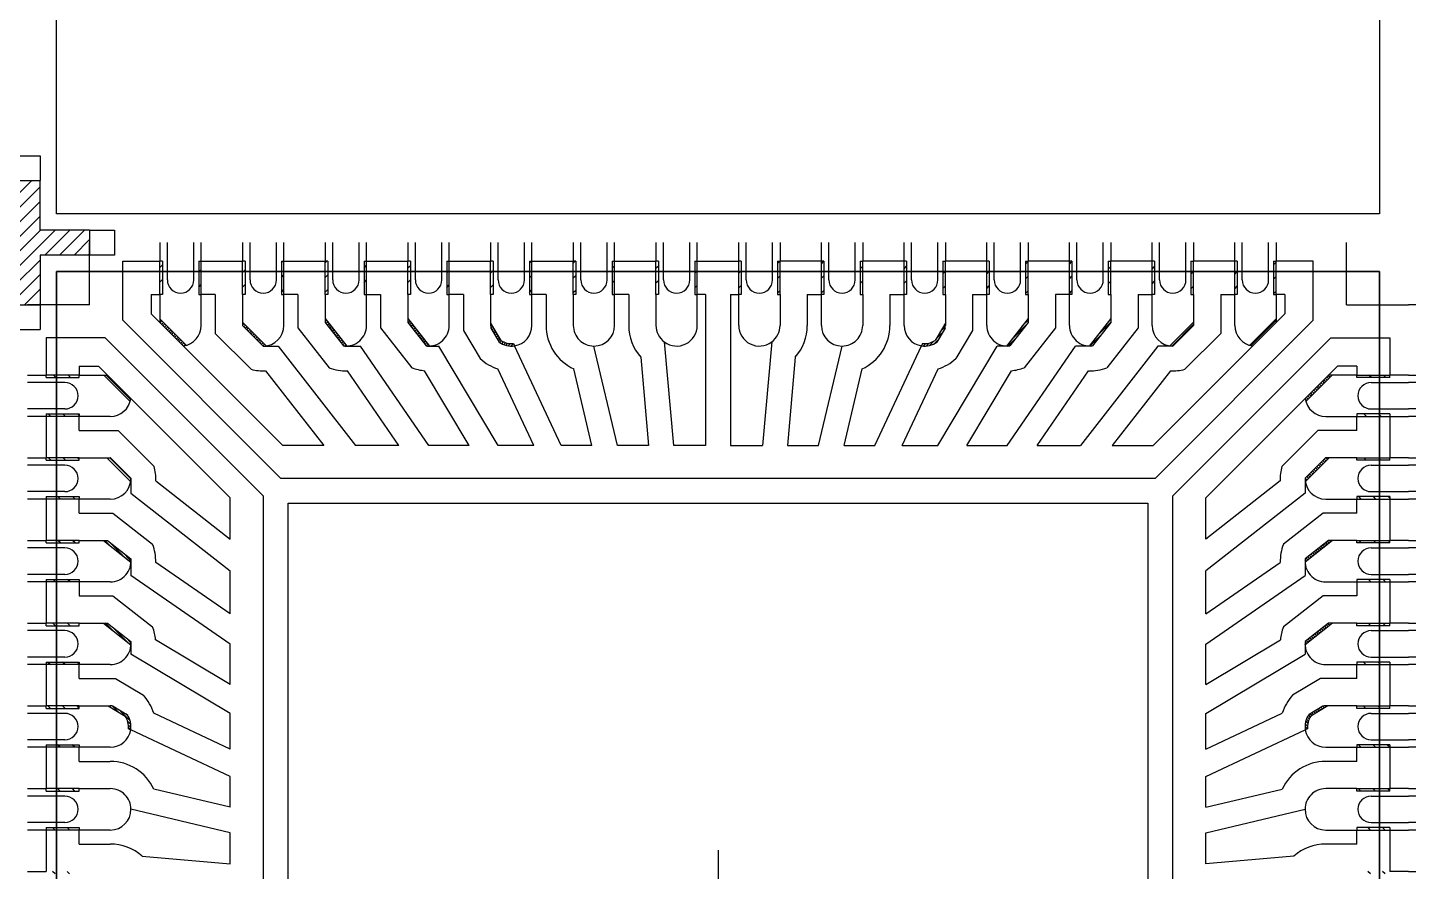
# Model space of a CAD drawing. Extents: x 98 to 785, y 88 to 514.
# Drawn here: x 161.13 to 177.83, y 297.91 to 308.11 of the extents above; entities that cross this region are included whole.
import ezdxf

# ---------------------------------------------------------------- set-up
doc = ezdxf.new("R2010")
doc.units = 0
doc.header["$LTSCALE"] = 12.7
doc.header["$MEASUREMENT"] = 0
doc.linetypes.add('CENTER', pattern=[2, 1.25, -0.25, 0.25, -0.25])
doc.linetypes.add('HIDDEN', pattern=[0.375, 0.25, -0.125])
for name, color, linetype in [('SH-01_CENTER', 2, 'CENTER'), ('SH-01_HATCH', 10, 'CONTINUOUS'), ('SH-01_HIDDEN', 6, 'HIDDEN'), ('SH-01_MISC', 5, 'CONTINUOUS'), ('SH-01_OBJECT', 7, 'CONTINUOUS')]:
    doc.layers.add(name, color=color, linetype=linetype)
pattern_1 = [(135, (8.34999, -1.1e-05), (-0.008838835, -0.008838835), [])]
pattern_2 = [(225, (8.350002, 8.349979), (0.008838835, -0.008838835), [])]
pattern_3 = [(315, (1.1e-05, 8.34999), (0.008838835, 0.008838835), [])]

# ---------------------------------------------------------------- blocks, each defined once
blk = doc.blocks.new('A$C548803C5')
at = {"layer": 'SH-01_CENTER', "ltscale": 0.05}
for p, q in [((1, 1.4514), (1, 0.5486)), ((0.5486, 1), (1.4514, 1))]:
    blk.add_line(p, q, dxfattribs=at)
at = {"layer": 'SH-01_MISC', "ltscale": 0.05}
blk.add_lwpolyline([(-3, 5), (5, 5), (5, -3), (-3, -3)], close=True, dxfattribs=at)
blk = doc.blocks.new('A$C6C25516B')
at = {"layer": 'SH-01_HATCH', "ltscale": 0.05}
h = blk.add_hatch(dxfattribs=at)
h.set_pattern_fill('ANSI31', color=10, scale=0.5)
h.paths.add_polyline_path([(0.815, 8.2375), (0.8, 8.2375), (0.8, 8.0375), (0.815, 8.0375)])
h.paths.add_polyline_path([(1.05, 8.2375), (1.035, 8.2375), (1.035, 8.0375), (1.05, 8.0375)])
h.paths.add_polyline_path([(1.315, 8.2375), (1.3, 8.2375), (1.3, 8.0375), (1.315, 8.0375)])
h.paths.add_polyline_path([(1.55, 8.2375), (1.535, 8.2375), (1.535, 8.0375), (1.55, 8.0375)])
h.paths.add_polyline_path([(1.815, 8.2375), (1.8, 8.2375), (1.8, 8.0375), (1.815, 8.0375)])
h.paths.add_polyline_path([(2.05, 8.2375), (2.035, 8.2375), (2.035, 8.0375), (2.05, 8.0375)])
h.paths.add_polyline_path([(2.315, 8.2375), (2.3, 8.2375), (2.3, 8.0375), (2.315, 8.0375)])
h.paths.add_polyline_path([(2.55, 8.2375), (2.535, 8.2375), (2.535, 8.0375), (2.55, 8.0375)])
h.paths.add_polyline_path([(2.815, 8.2375), (2.8, 8.2375), (2.8, 8.0375), (2.815, 8.0375)])
h.paths.add_polyline_path([(3.05, 8.2375), (3.035, 8.2375), (3.035, 8.0375), (3.05, 8.0375)])
h.paths.add_polyline_path([(3.315, 8.2375), (3.3, 8.2375), (3.3, 8.0375), (3.315, 8.0375)])
h.paths.add_polyline_path([(3.55, 8.2375), (3.535, 8.2375), (3.535, 8.0375), (3.55, 8.0375)])
h.paths.add_polyline_path([(3.815, 8.2375), (3.8, 8.2375), (3.8, 8.0375), (3.815, 8.0375)])
h.paths.add_polyline_path([(4.05, 8.2375), (4.035, 8.2375), (4.035, 8.0375), (4.05, 8.0375)])
h = blk.add_hatch(dxfattribs=at)
h.set_pattern_fill('ANSI31', color=10, scale=0.5)
h.paths.add_polyline_path([(7.55, 8.2375), (7.535, 8.2375), (7.535, 8.0375), (7.55, 8.0375)])
h.paths.add_polyline_path([(7.3, 8.0375), (7.315, 8.0375), (7.315, 8.2375), (7.3, 8.2375)])
h.paths.add_polyline_path([(7.035, 8.0375), (7.05, 8.0375), (7.05, 8.2375), (7.035, 8.2375)])
h.paths.add_polyline_path([(6.8, 8.0375), (6.815, 8.0375), (6.815, 8.2375), (6.8, 8.2375)])
h.paths.add_polyline_path([(6.55, 8.2375), (6.535, 8.2375), (6.535, 8.0375), (6.55, 8.0375)])
h.paths.add_polyline_path([(6.3, 8.0375), (6.315, 8.0375), (6.315, 8.2375), (6.3, 8.2375)])
h.paths.add_polyline_path([(6.05, 8.2375), (6.035, 8.2375), (6.035, 8.0375), (6.05, 8.0375)])
h.paths.add_polyline_path([(5.815, 8.2375), (5.8, 8.2375), (5.8, 8.0375), (5.815, 8.0375)])
h.paths.add_polyline_path([(5.55, 8.2375), (5.535, 8.2375), (5.535, 8.0375), (5.55, 8.0375)])
h.paths.add_polyline_path([(5.315, 8.2375), (5.3, 8.2375), (5.3, 8.0375), (5.315, 8.0375)])
h.paths.add_polyline_path([(5.05, 8.2375), (5.035, 8.2375), (5.035, 8.0375), (5.05, 8.0375)])
h.paths.add_polyline_path([(4.8, 8.0375), (4.815, 8.0375), (4.815, 8.2375), (4.8, 8.2375)])
h.paths.add_polyline_path([(4.55, 8.2375), (4.535, 8.2375), (4.535, 8.0375), (4.55, 8.0375)])
h.paths.add_polyline_path([(4.315, 8.2375), (4.3, 8.2375), (4.3, 8.0375), (4.315, 8.0375)])
at = {"layer": 'SH-01_HATCH'}
h = blk.add_hatch(dxfattribs=at)
h.set_pattern_fill('ANSI31', color=256, scale=0.1, angle=-180)
h.set_pattern_definition(pattern_2)
h.paths.add_polyline_path([(0.925, 7.7644), (0.925, 7.7432), (0.8, 7.8682), (0.8, 7.8894)])
h.paths.add_polyline_path([(0.9596, 7.7299, -0.035842), (0.942, 7.7262), (0.925, 7.7432), (0.925, 7.7644)])
h = blk.add_hatch(dxfattribs=at)
h.set_pattern_fill('ANSI31', color=256, scale=0.1, angle=-180)
h.set_pattern_definition(pattern_2)
h.paths.add_polyline_path([(1.425, 7.7452), (1.425, 7.725), (1.425, 7.725, -0.001908), (1.424, 7.725), (1.3, 7.849, -0.001945), (1.3, 7.85), (1.3, 7.8702)])
h.paths.add_polyline_path([(1.4438, 7.7264, -0.037159), (1.4253, 7.725), (1.425, 7.725), (1.425, 7.7452)])
h = blk.add_hatch(dxfattribs=at)
h.set_pattern_fill('ANSI31', color=256, scale=0.1, angle=-180)
h.set_pattern_definition(pattern_2)
h.paths.add_polyline_path([(1.9303, 7.7251, -0.009923), (1.9253, 7.725), (1.925, 7.725, -0.004533), (1.9227, 7.725, -0.024064), (1.9107, 7.7258), (1.8, 7.8675), (1.8, 7.8919)])
h = blk.add_hatch(dxfattribs=at)
h.set_pattern_fill('ANSI31', color=256, scale=0.1, angle=-180)
h.set_pattern_definition(pattern_2)
h.paths.add_polyline_path([(2.4303, 7.7251, -0.009923), (2.4253, 7.725), (2.425, 7.725, -0.004533), (2.4227, 7.725, -0.024064), (2.4107, 7.7258), (2.3, 7.8675), (2.3, 7.8919)])
h = blk.add_hatch(dxfattribs=at)
h.set_pattern_fill('ANSI31', color=256, scale=0.1, angle=-180)
h.set_pattern_definition(pattern_2)
h.paths.add_polyline_path([(2.8013, 7.8324, -0.035366), (2.8, 7.85), (2.8, 7.8637), (2.8623, 7.7596, 0.182331), (2.9376, 7.7407), (2.9443, 7.7265, -0.199652), (2.851, 7.7492)])
h = blk.add_hatch(dxfattribs=at)
h.set_pattern_fill('ANSI31', color=256, scale=0.1, angle=-180)
h.set_pattern_definition(pattern_2)
h.paths.add_polyline_path([(5.5487, 7.8324, 0.035366), (5.55, 7.85), (5.55, 7.8637), (5.4877, 7.7596, -0.182331), (5.4124, 7.7407), (5.4057, 7.7265, 0.199652), (5.499, 7.7492)])
h = blk.add_hatch(dxfattribs=at)
h.set_pattern_fill('ANSI31', color=256, scale=0.1, angle=-180)
h.set_pattern_definition(pattern_2)
h.paths.add_polyline_path([(5.9197, 7.7251, 0.009923), (5.9247, 7.725), (5.925, 7.725, 0.004533), (5.9273, 7.725, 0.024064), (5.9393, 7.7258), (6.05, 7.8675), (6.05, 7.8919)])
h = blk.add_hatch(dxfattribs=at)
h.set_pattern_fill('ANSI31', color=256, scale=0.1, angle=-180)
h.set_pattern_definition(pattern_2)
h.paths.add_polyline_path([(6.4197, 7.7251, 0.009923), (6.4247, 7.725), (6.425, 7.725, 0.004533), (6.4273, 7.725, 0.024064), (6.4393, 7.7258), (6.55, 7.8675), (6.55, 7.8919)])
h = blk.add_hatch(dxfattribs=at)
h.set_pattern_fill('ANSI31', color=256, scale=0.1, angle=-180)
h.set_pattern_definition(pattern_2)
h.paths.add_polyline_path([(6.925, 7.7452), (6.925, 7.725), (6.925, 7.725, 0.001908), (6.926, 7.725), (7.05, 7.849, 0.001945), (7.05, 7.85), (7.05, 7.8702)])
h.paths.add_polyline_path([(6.9062, 7.7264, 0.037159), (6.9247, 7.725), (6.925, 7.725), (6.925, 7.7452)])
h = blk.add_hatch(dxfattribs=at)
h.set_pattern_fill('ANSI31', color=256, scale=0.1, angle=-180)
h.set_pattern_definition(pattern_2)
h.paths.add_polyline_path([(7.425, 7.7644), (7.425, 7.7432), (7.55, 7.8682), (7.55, 7.8894)])
h.paths.add_polyline_path([(7.3905, 7.7299, 0.035842), (7.408, 7.7262), (7.425, 7.7432), (7.425, 7.7644)])
at = {"layer": 'SH-01_HATCH', "ltscale": 0.05}
h = blk.add_hatch(dxfattribs=at)
h.set_pattern_fill('ANSI31', color=10, scale=0.5, angle=90)
h.set_pattern_definition([(135, (8.34999, -1e-05), (-0.04419417, -0.04419417), [])])
h.paths.add_polyline_path([(0.1125, 7.55), (0.1125, 7.535), (0.3125, 7.535), (0.3125, 7.55)])
h.paths.add_polyline_path([(0.3125, 7.3), (0.3125, 7.315), (0.1125, 7.315), (0.1125, 7.3)])
h.paths.add_polyline_path([(0.3125, 7.035), (0.3125, 7.05), (0.1125, 7.05), (0.1125, 7.035)])
h.paths.add_polyline_path([(0.3125, 6.8), (0.3125, 6.815), (0.1125, 6.815), (0.1125, 6.8)])
h.paths.add_polyline_path([(0.1125, 6.55), (0.1125, 6.535), (0.3125, 6.535), (0.3125, 6.55)])
h.paths.add_polyline_path([(0.3125, 6.3), (0.3125, 6.315), (0.1125, 6.315), (0.1125, 6.3)])
h.paths.add_polyline_path([(0.1125, 6.05), (0.1125, 6.035), (0.3125, 6.035), (0.3125, 6.05)])
h.paths.add_polyline_path([(0.1125, 5.815), (0.1125, 5.8), (0.3125, 5.8), (0.3125, 5.815)])
h.paths.add_polyline_path([(0.1125, 5.55), (0.1125, 5.535), (0.3125, 5.535), (0.3125, 5.55)])
h.paths.add_polyline_path([(0.1125, 5.315), (0.1125, 5.3), (0.3125, 5.3), (0.3125, 5.315)])
h.paths.add_polyline_path([(0.1125, 5.05), (0.1125, 5.035), (0.3125, 5.035), (0.3125, 5.05)])
h.paths.add_polyline_path([(0.3125, 4.8), (0.3125, 4.815), (0.1125, 4.815), (0.1125, 4.8)])
h.paths.add_polyline_path([(0.1125, 4.55), (0.1125, 4.535), (0.3125, 4.535), (0.3125, 4.55)])
h.paths.add_polyline_path([(0.1125, 4.315), (0.1125, 4.3), (0.3125, 4.3), (0.3125, 4.315)])
at = {"layer": 'SH-01_HATCH'}
h = blk.add_hatch(dxfattribs=at)
h.set_pattern_fill('ANSI31', color=256, scale=0.1, angle=-90)
h.set_pattern_definition(pattern_3)
h.paths.add_polyline_path([(0.5856, 7.425), (0.6068, 7.425), (0.4818, 7.55), (0.4606, 7.55)])
h.paths.add_polyline_path([(0.6201, 7.3904, 0.035842), (0.6238, 7.408), (0.6068, 7.425), (0.5856, 7.425)])
h = blk.add_hatch(dxfattribs=at)
h.set_pattern_fill('ANSI31', color=256, scale=0.1, angle=90)
h.set_pattern_definition(pattern_1)
h.paths.add_polyline_path([(7.7644, 7.425), (7.7432, 7.425), (7.8682, 7.55), (7.8894, 7.55)])
h.paths.add_polyline_path([(7.7299, 7.3904, -0.035842), (7.7262, 7.408), (7.7432, 7.425), (7.7644, 7.425)])
at = {"layer": 'SH-01_HATCH', "ltscale": 0.05}
h = blk.add_hatch(dxfattribs=at)
h.set_pattern_fill('ANSI31', color=10, scale=0.5, angle=-90)
h.set_pattern_definition([(315, (1e-05, 8.34999), (0.04419417, 0.04419417), [])])
h.paths.add_polyline_path([(8.2375, 7.535), (8.2375, 7.55), (8.0375, 7.55), (8.0375, 7.535)])
h.paths.add_polyline_path([(8.2375, 7.3), (8.2375, 7.315), (8.0375, 7.315), (8.0375, 7.3)])
h.paths.add_polyline_path([(8.2375, 7.035), (8.2375, 7.05), (8.0375, 7.05), (8.0375, 7.035)])
h.paths.add_polyline_path([(8.2375, 6.8), (8.2375, 6.815), (8.0375, 6.815), (8.0375, 6.8)])
h.paths.add_polyline_path([(8.2375, 6.535), (8.2375, 6.55), (8.0375, 6.55), (8.0375, 6.535)])
h.paths.add_polyline_path([(8.2375, 6.3), (8.2375, 6.315), (8.0375, 6.315), (8.0375, 6.3)])
h.paths.add_polyline_path([(8.2375, 6.035), (8.2375, 6.05), (8.0375, 6.05), (8.0375, 6.035)])
h.paths.add_polyline_path([(8.2375, 5.8), (8.2375, 5.815), (8.0375, 5.815), (8.0375, 5.8)])
h.paths.add_polyline_path([(8.2375, 5.535), (8.2375, 5.55), (8.0375, 5.55), (8.0375, 5.535)])
h.paths.add_polyline_path([(8.2375, 5.3), (8.2375, 5.315), (8.0375, 5.315), (8.0375, 5.3)])
h.paths.add_polyline_path([(8.2375, 5.035), (8.2375, 5.05), (8.0375, 5.05), (8.0375, 5.035)])
h.paths.add_polyline_path([(8.2375, 4.8), (8.2375, 4.815), (8.0375, 4.815), (8.0375, 4.8)])
h.paths.add_polyline_path([(8.2375, 4.535), (8.2375, 4.55), (8.0375, 4.55), (8.0375, 4.535)])
h.paths.add_polyline_path([(8.2375, 4.3), (8.2375, 4.315), (8.0375, 4.315), (8.0375, 4.3)])
at = {"layer": 'SH-01_HATCH'}
h = blk.add_hatch(dxfattribs=at)
h.set_pattern_fill('ANSI31', color=256, scale=0.1, angle=-90)
h.set_pattern_definition(pattern_3)
h.paths.add_polyline_path([(0.6048, 6.925), (0.625, 6.925), (0.625, 6.925, 0.001908), (0.625, 6.926), (0.501, 7.05, 0.001945), (0.5, 7.05), (0.4798, 7.05)])
h.paths.add_polyline_path([(0.6236, 6.9062, 0.037159), (0.625, 6.9247), (0.625, 6.925), (0.6048, 6.925)])
h = blk.add_hatch(dxfattribs=at)
h.set_pattern_fill('ANSI31', color=256, scale=0.1, angle=90)
h.set_pattern_definition(pattern_1)
h.paths.add_polyline_path([(7.7452, 6.925), (7.725, 6.925), (7.725, 6.925, -0.001908), (7.725, 6.926), (7.849, 7.05, -0.001945), (7.85, 7.05), (7.8702, 7.05)])
h.paths.add_polyline_path([(7.7264, 6.9062, -0.037159), (7.725, 6.9247), (7.725, 6.925), (7.7452, 6.925)])
h = blk.add_hatch(dxfattribs=at)
h.set_pattern_fill('ANSI31', color=256, scale=0.1, angle=-90)
h.set_pattern_definition(pattern_3)
h.paths.add_polyline_path([(0.6249, 6.4197, 0.009923), (0.625, 6.4247), (0.625, 6.425, 0.004533), (0.625, 6.4273, 0.024064), (0.6242, 6.4393), (0.4825, 6.55), (0.4581, 6.55)])
h = blk.add_hatch(dxfattribs=at)
h.set_pattern_fill('ANSI31', color=256, scale=0.1, angle=90)
h.set_pattern_definition(pattern_1)
h.paths.add_polyline_path([(7.7251, 6.4197, -0.009923), (7.725, 6.4247), (7.725, 6.425, -0.004533), (7.725, 6.4273, -0.024064), (7.7258, 6.4393), (7.8675, 6.55), (7.8919, 6.55)])
h = blk.add_hatch(dxfattribs=at)
h.set_pattern_fill('ANSI31', color=256, scale=0.1, angle=-90)
h.set_pattern_definition(pattern_3)
h.paths.add_polyline_path([(0.6249, 5.9197, 0.009923), (0.625, 5.9247), (0.625, 5.925, 0.004533), (0.625, 5.9273, 0.024064), (0.6242, 5.9393), (0.4825, 6.05), (0.4581, 6.05)])
h = blk.add_hatch(dxfattribs=at)
h.set_pattern_fill('ANSI31', color=256, scale=0.1, angle=90)
h.set_pattern_definition(pattern_1)
h.paths.add_polyline_path([(7.7251, 5.9197, -0.009923), (7.725, 5.9247), (7.725, 5.925, -0.004533), (7.725, 5.9273, -0.024064), (7.7258, 5.9393), (7.8675, 6.05), (7.8919, 6.05)])
h = blk.add_hatch(dxfattribs=at)
h.set_pattern_fill('ANSI31', color=256, scale=0.1, angle=-90)
h.set_pattern_definition(pattern_3)
h.paths.add_polyline_path([(0.5176, 5.5487, 0.035366), (0.5, 5.55), (0.4863, 5.55), (0.5904, 5.4877, -0.182331), (0.6093, 5.4124), (0.6235, 5.4057, 0.199652), (0.6007, 5.499)])
h = blk.add_hatch(dxfattribs=at)
h.set_pattern_fill('ANSI31', color=256, scale=0.1, angle=90)
h.set_pattern_definition(pattern_1)
h.paths.add_polyline_path([(7.8324, 5.5487, -0.035366), (7.85, 5.55), (7.8637, 5.55), (7.7596, 5.4877, 0.182331), (7.7407, 5.4124), (7.7265, 5.4057, -0.199652), (7.7493, 5.499)])
at = {"layer": 'SH-01_CENTER'}
blk.add_line((4.175, 4.6787), (4.175, 3.6713), dxfattribs=at)
blk.add_line((4.175, 4.6787), (4.175, 3.6713), dxfattribs=at)
at = {"layer": 'SH-01_HIDDEN', "linetype": 'Continuous', "ltscale": 1.25}
for p, q in [((0.8, 8.35), (0.8, 8.2375)), ((1.05, 8.2375), (1.05, 8.35)), ((1.3, 8.35), (1.3, 8.2375)), ((1.55, 8.2375), (1.55, 8.35)), ((1.8, 8.35), (1.8, 8.2375)), ((2.05, 8.2375), (2.05, 8.35)), ((2.3, 8.35), (2.3, 8.2375)), ((2.55, 8.2375), (2.55, 8.35)), ((2.8, 8.35), (2.8, 8.2375)), ((3.05, 8.2375), (3.05, 8.35)), ((3.3, 8.35), (3.3, 8.2375)), ((3.55, 8.2375), (3.55, 8.35)), ((3.8, 8.35), (3.8, 8.2375)), ((4.05, 8.2375), (4.05, 8.35)), ((4.3, 8.2375), (4.3, 8.35)), ((4.55, 8.35), (4.55, 8.2375)), ((4.8, 8.2375), (4.8, 8.35)), ((5.05, 8.35), (5.05, 8.2375)), ((5.3, 8.2375), (5.3, 8.35)), ((5.55, 8.35), (5.55, 8.2375)), ((5.8, 8.2375), (5.8, 8.35)), ((6.05, 8.35), (6.05, 8.2375)), ((6.3, 8.2375), (6.3, 8.35)), ((6.55, 8.35), (6.55, 8.2375)), ((6.8, 8.2375), (6.8, 8.35)), ((7.05, 8.35), (7.05, 8.2375)), ((7.3, 8.2375), (7.3, 8.35)), ((7.55, 8.35), (7.55, 8.2375)), ((0.8, 8.0375), (0.8, 7.8682)), ((1.05, 7.85), (1.05, 8.0375)), ((1.55, 7.85), (1.55, 8.0375)), ((2.05, 7.85), (2.05, 8.0375)), ((2.55, 7.85), (2.55, 8.0375)), ((3.05, 7.85), (3.05, 8.0375)), ((3.55, 7.85), (3.55, 8.0375)), ((4.05, 7.85), (4.05, 8.0375)), ((4.3, 7.85), (4.3, 8.0375)), ((4.8, 7.85), (4.8, 8.0375)), ((5.3, 7.85), (5.3, 8.0375)), ((5.8, 7.85), (5.8, 8.0375)), ((6.3, 7.85), (6.3, 8.0375)), ((6.8, 7.85), (6.8, 8.0375)), ((7.3, 7.85), (7.3, 8.0375)), ((7.55, 8.0375), (7.55, 7.8682)), ((0, 7.55), (0.1125, 7.55)), ((0.3125, 7.55), (0.4818, 7.55)), ((8.0375, 7.55), (7.8682, 7.55)), ((8.35, 7.55), (8.2375, 7.55)), ((0.1125, 7.3), (0, 7.3)), ((0.5, 7.3), (0.3125, 7.3)), ((7.85, 7.3), (8.0375, 7.3)), ((8.2375, 7.3), (8.35, 7.3)), ((0, 7.05), (0.1125, 7.05)), ((8.35, 7.05), (8.2375, 7.05)), ((0.1125, 6.8), (0, 6.8)), ((0.5, 6.8), (0.3125, 6.8)), ((7.85, 6.8), (8.0375, 6.8)), ((8.2375, 6.8), (8.35, 6.8)), ((0, 6.55), (0.1125, 6.55)), ((8.35, 6.55), (8.2375, 6.55)), ((0.1125, 6.3), (0, 6.3)), ((0.5, 6.3), (0.3125, 6.3)), ((7.85, 6.3), (8.0375, 6.3)), ((8.2375, 6.3), (8.35, 6.3)), ((0, 6.05), (0.1125, 6.05)), ((8.35, 6.05), (8.2375, 6.05)), ((0.1125, 5.8), (0, 5.8)), ((0.5, 5.8), (0.3125, 5.8)), ((7.85, 5.8), (8.0375, 5.8)), ((8.2375, 5.8), (8.35, 5.8)), ((0, 5.55), (0.1125, 5.55)), ((8.35, 5.55), (8.2375, 5.55)), ((0.1125, 5.3), (0, 5.3)), ((0.5, 5.3), (0.3125, 5.3)), ((7.85, 5.3), (8.0375, 5.3)), ((8.2375, 5.3), (8.35, 5.3)), ((0, 5.05), (0.1125, 5.05)), ((8.35, 5.05), (8.2375, 5.05)), ((0.1125, 4.8), (0, 4.8)), ((0.5, 4.8), (0.3125, 4.8)), ((7.85, 4.8), (8.0375, 4.8)), ((8.2375, 4.8), (8.35, 4.8)), ((0, 4.55), (0.1125, 4.55)), ((8.35, 4.55), (8.2375, 4.55))]:
    blk.add_line(p, q, dxfattribs=at)
at = {"layer": 'SH-01_HIDDEN', "linetype": 'Continuous', "ltscale": 0.05}
for p, q in [((0.845, 8.125), (0.845, 8.35)), ((1.005, 8.125), (1.005, 8.35)), ((1.345, 8.125), (1.345, 8.35)), ((1.505, 8.125), (1.505, 8.35)), ((1.845, 8.125), (1.845, 8.35)), ((2.005, 8.125), (2.005, 8.35)), ((2.345, 8.125), (2.345, 8.35)), ((2.505, 8.125), (2.505, 8.35)), ((2.845, 8.125), (2.845, 8.35)), ((3.005, 8.125), (3.005, 8.35)), ((3.345, 8.125), (3.345, 8.35)), ((3.505, 8.125), (3.505, 8.35)), ((3.845, 8.125), (3.845, 8.35)), ((4.005, 8.125), (4.005, 8.35)), ((4.345, 8.125), (4.345, 8.35)), ((4.505, 8.125), (4.505, 8.35)), ((4.845, 8.125), (4.845, 8.35)), ((5.005, 8.125), (5.005, 8.35)), ((5.345, 8.125), (5.345, 8.35)), ((5.505, 8.125), (5.505, 8.35)), ((5.845, 8.125), (5.845, 8.35)), ((6.005, 8.125), (6.005, 8.35)), ((6.345, 8.125), (6.345, 8.35)), ((6.505, 8.125), (6.505, 8.35)), ((6.845, 8.125), (6.845, 8.35)), ((7.005, 8.125), (7.005, 8.35)), ((7.345, 8.125), (7.345, 8.35)), ((7.505, 8.125), (7.505, 8.35)), ((0.225, 7.505), (0, 7.505)), ((8.125, 7.505), (8.35, 7.505)), ((0.225, 7.345), (0, 7.345)), ((8.125, 7.345), (8.35, 7.345)), ((0.225, 7.005), (0, 7.005)), ((8.125, 7.005), (8.35, 7.005)), ((0.225, 6.845), (0, 6.845)), ((8.125, 6.845), (8.35, 6.845)), ((0.225, 6.505), (0, 6.505)), ((8.125, 6.505), (8.35, 6.505)), ((0.225, 6.345), (0, 6.345)), ((8.125, 6.345), (8.35, 6.345)), ((0.225, 6.005), (0, 6.005)), ((8.125, 6.005), (8.35, 6.005)), ((0.225, 5.845), (0, 5.845)), ((8.125, 5.845), (8.35, 5.845)), ((0.225, 5.505), (0, 5.505)), ((8.125, 5.505), (8.35, 5.505)), ((0.225, 5.345), (0, 5.345)), ((8.125, 5.345), (8.35, 5.345)), ((0.225, 5.005), (0, 5.005)), ((8.125, 5.005), (8.35, 5.005)), ((0.225, 4.845), (0, 4.845)), ((8.125, 4.845), (8.35, 4.845))]:
    blk.add_line(p, q, dxfattribs=at)
at = {"layer": 'SH-01_HIDDEN', "linetype": 'Continuous'}
for p, q in [((1.575, 6.775), (6.775, 6.775)), ((1.575, 1.875), (1.575, 6.775)), ((6.775, 6.775), (6.775, 1.575))]:
    blk.add_line(p, q, dxfattribs=at)
at = {"layer": 'SH-01_HIDDEN', "linetype": 'Continuous', "ltscale": 0.05}
for centre, start, end in [((0.925, 8.125), 180, 0), ((1.425, 8.125), 180, 0), ((1.925, 8.125), 180, 0), ((2.425, 8.125), 180, 0), ((2.925, 8.125), 180, 0), ((3.425, 8.125), 180, 0), ((3.925, 8.125), 180, 0), ((4.425, 8.125), 180, 0), ((4.925, 8.125), 180, 0), ((5.425, 8.125), 180, 0), ((5.925, 8.125), 180, 0), ((6.425, 8.125), 180, 0), ((6.925, 8.125), 180, 0), ((7.425, 8.125), 180, 0), ((0.225, 7.425), 270, 90), ((8.125, 7.425), 90, 270), ((0.225, 6.925), 270, 90), ((8.125, 6.925), 90, 270), ((0.225, 6.425), 270, 90), ((8.125, 6.425), 90, 270), ((0.225, 5.925), 270, 90), ((8.125, 5.925), 90, 270), ((0.225, 5.425), 270, 90), ((8.125, 5.425), 90, 270), ((0.225, 4.925), 270, 90), ((8.125, 4.925), 90, 270)]:
    blk.add_arc(centre, 0.08, start, end, dxfattribs=at)
at = {"layer": 'SH-01_HIDDEN', "linetype": 'Continuous', "ltscale": 1.25}
for centre, start, end in [((0.925, 7.85), 277.83168, 0), ((1.425, 7.85), 270.14697, 0), ((1.925, 7.85), 263.42661, 0), ((2.425, 7.85), 263.42661, 0), ((2.925, 7.85), 278.86563, 0), ((3.425, 7.85), 270.01312, 0), ((3.925, 7.85), 233.32613, 0), ((4.425, 7.85), 180, 306.67387), ((4.925, 7.85), 180, 269.98688), ((5.425, 7.85), 180, 261.13437), ((5.925, 7.85), 180, 276.57339), ((6.425, 7.85), 180, 276.57339), ((6.925, 7.85), 180, 269.85303), ((7.425, 7.85), 180, 262.16832), ((0.5, 7.425), 270, 352.16832), ((7.85, 7.425), 187.83168, 270), ((0.5, 6.925), 270, 359.85303), ((7.85, 6.925), 180.14697, 270), ((0.5, 6.425), 270, 6.57339), ((7.85, 6.425), 173.42661, 270), ((0.5, 5.925), 270, 6.57339), ((7.85, 5.925), 173.42661, 270), ((0.5, 5.425), 270, 351.13437), ((7.85, 5.425), 188.86563, 270), ((0.5, 4.925), 270, 359.98688), ((7.85, 4.925), 180.01312, 270)]:
    blk.add_arc(centre, 0.125, start, end, dxfattribs=at)
at = {"layer": 'SH-01_MISC'}
blk.add_lwpolyline([(8.175, 8.175), (0.175, 8.175), (0.175, 0.175), (8.175, 0.175)], close=True, dxfattribs=at)
at = {"layer": 'SH-01_OBJECT', "linetype": 'Continuous'}
for p, q in [((0.375, 7.975), (0.375, 8.35)), ((7.975, 7.975), (7.975, 8.35)), ((0.575, 7.8811), (0.575, 8.2375)), ((0.575, 8.2375), (0.8, 8.2375)), ((0.8, 8.0375), (0.8, 8.2375)), ((0.815, 8.2375), (0.815, 8.0375)), ((1.035, 8.2375), (1.035, 8.0375)), ((1.05, 8.0375), (1.05, 8.2375)), ((1.3, 8.0375), (1.3, 8.2375)), ((1.315, 8.2375), (1.315, 8.0375)), ((1.535, 8.2375), (1.535, 8.0375)), ((1.55, 8.0375), (1.55, 8.2375)), ((1.8, 8.0375), (1.8, 8.2375)), ((1.815, 8.2375), (1.815, 8.0375)), ((2.035, 8.2375), (2.035, 8.0375)), ((2.05, 8.0375), (2.05, 8.2375)), ((2.3, 8.0375), (2.3, 8.2375)), ((2.315, 8.2375), (2.315, 8.0375)), ((2.535, 8.2375), (2.535, 8.0375)), ((2.55, 8.0375), (2.55, 8.2375)), ((2.8, 8.0375), (2.8, 8.2375)), ((2.815, 8.2375), (2.815, 8.0375)), ((3.035, 8.2375), (3.035, 8.0375)), ((3.05, 8.0375), (3.05, 8.2375)), ((3.3, 8.0375), (3.3, 8.2375)), ((3.315, 8.2375), (3.315, 8.0375)), ((3.535, 8.2375), (3.535, 8.0375)), ((3.55, 8.0375), (3.55, 8.2375)), ((3.8, 8.0375), (3.8, 8.2375)), ((3.815, 8.2375), (3.815, 8.0375)), ((4.035, 8.2375), (4.035, 8.0375)), ((4.05, 8.0375), (4.05, 8.2375)), ((4.3, 8.0375), (4.3, 8.2375)), ((4.315, 8.2375), (4.315, 8.0375)), ((4.535, 8.2375), (4.535, 8.0375)), ((4.55, 8.0375), (4.55, 8.2375)), ((4.8, 8.0375), (4.8, 8.2375)), ((4.815, 8.2375), (4.815, 8.0375)), ((5.035, 8.2375), (5.035, 8.0375)), ((5.05, 8.0375), (5.05, 8.2375)), ((5.3, 8.0375), (5.3, 8.2375)), ((5.315, 8.2375), (5.315, 8.0375)), ((5.535, 8.2375), (5.535, 8.0375)), ((5.55, 8.0375), (5.55, 8.2375)), ((5.8, 8.0375), (5.8, 8.2375)), ((5.815, 8.2375), (5.815, 8.0375)), ((6.035, 8.2375), (6.035, 8.0375)), ((6.05, 8.0375), (6.05, 8.2375)), ((6.3, 8.0375), (6.3, 8.2375)), ((6.315, 8.2375), (6.315, 8.0375)), ((6.535, 8.2375), (6.535, 8.0375)), ((6.55, 8.0375), (6.55, 8.2375)), ((6.8, 8.0375), (6.8, 8.2375)), ((6.815, 8.2375), (6.815, 8.0375)), ((7.035, 8.2375), (7.035, 8.0375)), ((7.05, 8.0375), (7.05, 8.2375)), ((7.3, 8.0375), (7.3, 8.2375)), ((7.315, 8.2375), (7.315, 8.0375)), ((7.535, 8.2375), (7.535, 8.0375)), ((7.775, 8.2375), (7.55, 8.2375)), ((7.55, 8.0375), (7.55, 8.2375)), ((7.775, 7.8811), (7.775, 8.2375)), ((0.7475, 8.0375), (0.8, 8.0375)), ((1.135, 8.0375), (1.05, 8.0375)), ((1.635, 8.0375), (1.55, 8.0375)), ((2.635, 8.0375), (2.55, 8.0375)), ((3.135, 8.0375), (3.05, 8.0375)), ((3.635, 8.0375), (3.55, 8.0375)), ((4.1, 8.0375), (4.05, 8.0375)), ((4.25, 8.0375), (4.3, 8.0375)), ((4.715, 8.0375), (4.8, 8.0375)), ((5.215, 8.0375), (5.3, 8.0375)), ((5.715, 8.0375), (5.8, 8.0375)), ((6.715, 8.0375), (6.8, 8.0375)), ((7.215, 8.0375), (7.3, 8.0375)), ((7.6025, 8.0375), (7.55, 8.0375)), ((0.375, 7.975), (0, 7.975)), ((7.975, 7.975), (8.35, 7.975)), ((1.5311, 6.925), (0.575, 7.8811)), ((0.7475, 7.9207), (1.5432, 7.125)), ((0.8, 7.8894), (0.9596, 7.7299)), ((7.6025, 7.9207), (6.8068, 7.125)), ((6.8189, 6.925), (7.775, 7.8811)), ((7.55, 7.8894), (7.3905, 7.7299)), ((0.4689, 7.775), (0.1125, 7.775)), ((0.1125, 7.775), (0.1125, 7.55)), ((1.425, 6.8189), (0.4689, 7.775)), ((1.135, 7.8019), (1.3522, 7.5847)), ((6.925, 6.8189), (7.8811, 7.775)), ((7.215, 7.8019), (6.9978, 7.5847)), ((7.8811, 7.775), (8.2375, 7.775)), ((8.2375, 7.775), (8.2375, 7.55)), ((0.3125, 7.6025), (0.3125, 7.55)), ((0.4293, 7.6025), (1.225, 6.8068)), ((7.9207, 7.6025), (7.125, 6.8068)), ((8.0375, 7.6025), (8.0375, 7.55)), ((0.3125, 7.55), (0.1125, 7.55)), ((0.1125, 7.535), (0.3125, 7.535)), ((0.4606, 7.55), (0.6201, 7.3904)), ((7.8894, 7.55), (7.7299, 7.3904)), ((8.0375, 7.55), (8.2375, 7.55)), ((8.2375, 7.535), (8.0375, 7.535)), ((0.1125, 7.315), (0.3125, 7.315)), ((0.3125, 7.3), (0.1125, 7.3)), ((0.3125, 7.215), (0.3125, 7.3)), ((8.2375, 7.315), (8.0375, 7.315)), ((8.0375, 7.215), (8.0375, 7.3)), ((8.0375, 7.3), (8.2375, 7.3)), ((0.5481, 7.215), (0.7653, 6.9978)), ((7.8019, 7.215), (7.5847, 6.9978)), ((0.3125, 7.05), (0.1125, 7.05)), ((0.1125, 7.035), (0.3125, 7.035)), ((8.0375, 7.05), (8.2375, 7.05)), ((8.2375, 7.035), (8.0375, 7.035)), ((6.8189, 6.925), (1.5311, 6.925)), ((0.1125, 6.815), (0.3125, 6.815)), ((0.3125, 6.8), (0.1125, 6.8)), ((0.3125, 6.715), (0.3125, 6.8)), ((1.425, 6.8189), (1.425, 1.5311)), ((6.925, 1.5311), (6.925, 6.8189)), ((8.2375, 6.815), (8.0375, 6.815)), ((8.0375, 6.715), (8.0375, 6.8)), ((8.0375, 6.8), (8.2375, 6.8)), ((0.3125, 6.55), (0.1125, 6.55)), ((0.1125, 6.535), (0.3125, 6.535)), ((8.0375, 6.55), (8.2375, 6.55)), ((8.2375, 6.535), (8.0375, 6.535)), ((0.1125, 6.315), (0.3125, 6.315)), ((0.3125, 6.3), (0.1125, 6.3)), ((8.2375, 6.315), (8.0375, 6.315)), ((8.0375, 6.3), (8.2375, 6.3)), ((0.3125, 6.05), (0.1125, 6.05)), ((0.1125, 6.035), (0.3125, 6.035)), ((8.0375, 6.05), (8.2375, 6.05)), ((8.2375, 6.035), (8.0375, 6.035)), ((0.1125, 5.815), (0.3125, 5.815)), ((0.3125, 5.8), (0.1125, 5.8)), ((0.3125, 5.715), (0.3125, 5.8)), ((8.2375, 5.815), (8.0375, 5.815)), ((8.0375, 5.715), (8.0375, 5.8)), ((8.0375, 5.8), (8.2375, 5.8)), ((0.3125, 5.55), (0.1125, 5.55)), ((0.1125, 5.535), (0.3125, 5.535)), ((8.0375, 5.55), (8.2375, 5.55)), ((8.2375, 5.535), (8.0375, 5.535)), ((0.1125, 5.315), (0.3125, 5.315)), ((0.3125, 5.3), (0.1125, 5.3)), ((0.3125, 5.215), (0.3125, 5.3)), ((8.2375, 5.315), (8.0375, 5.315)), ((8.0375, 5.215), (8.0375, 5.3)), ((8.0375, 5.3), (8.2375, 5.3)), ((0.3125, 5.05), (0.1125, 5.05)), ((0.1125, 5.035), (0.3125, 5.035)), ((8.0375, 5.05), (8.2375, 5.05)), ((8.2375, 5.035), (8.0375, 5.035)), ((0.1125, 4.815), (0.3125, 4.815)), ((0.3125, 4.8), (0.1125, 4.8)), ((0.3125, 4.715), (0.3125, 4.8)), ((8.2375, 4.815), (8.0375, 4.815)), ((8.0375, 4.715), (8.0375, 4.8)), ((8.0375, 4.8), (8.2375, 4.8))]:
    blk.add_line(p, q, dxfattribs=at)
at = {"layer": 'SH-01_OBJECT', "linetype": 'Continuous', "ltscale": 0.05}
for p, q in [((0.815, 8.2375), (0.8, 8.2375)), ((1.035, 8.2375), (1.05, 8.2375)), ((1.315, 8.2375), (1.3, 8.2375)), ((1.535, 8.2375), (1.55, 8.2375)), ((1.815, 8.2375), (1.8, 8.2375)), ((2.035, 8.2375), (2.05, 8.2375)), ((2.315, 8.2375), (2.3, 8.2375)), ((2.535, 8.2375), (2.55, 8.2375)), ((2.815, 8.2375), (2.8, 8.2375)), ((3.035, 8.2375), (3.05, 8.2375)), ((3.315, 8.2375), (3.3, 8.2375)), ((3.535, 8.2375), (3.55, 8.2375)), ((3.815, 8.2375), (3.8, 8.2375)), ((4.035, 8.2375), (4.05, 8.2375)), ((4.315, 8.2375), (4.3, 8.2375)), ((4.535, 8.2375), (4.55, 8.2375)), ((4.815, 8.2375), (4.8, 8.2375)), ((5.035, 8.2375), (5.05, 8.2375)), ((5.315, 8.2375), (5.3, 8.2375)), ((5.535, 8.2375), (5.55, 8.2375)), ((5.815, 8.2375), (5.8, 8.2375)), ((6.035, 8.2375), (6.05, 8.2375)), ((6.315, 8.2375), (6.3, 8.2375)), ((6.535, 8.2375), (6.55, 8.2375)), ((6.815, 8.2375), (6.8, 8.2375)), ((7.035, 8.2375), (7.05, 8.2375)), ((7.315, 8.2375), (7.3, 8.2375)), ((7.535, 8.2375), (7.55, 8.2375)), ((0.815, 8.0375), (0.8, 8.0375)), ((1.035, 8.0375), (1.05, 8.0375)), ((1.315, 8.0375), (1.3, 8.0375)), ((1.535, 8.0375), (1.55, 8.0375)), ((1.815, 8.0375), (1.8, 8.0375)), ((2.035, 8.0375), (2.05, 8.0375)), ((2.315, 8.0375), (2.3, 8.0375)), ((2.535, 8.0375), (2.55, 8.0375)), ((2.815, 8.0375), (2.8, 8.0375)), ((3.035, 8.0375), (3.05, 8.0375)), ((3.315, 8.0375), (3.3, 8.0375)), ((3.535, 8.0375), (3.55, 8.0375)), ((3.815, 8.0375), (3.8, 8.0375)), ((4.035, 8.0375), (4.05, 8.0375)), ((4.315, 8.0375), (4.3, 8.0375)), ((4.535, 8.0375), (4.55, 8.0375)), ((4.815, 8.0375), (4.8, 8.0375)), ((5.035, 8.0375), (5.05, 8.0375)), ((5.315, 8.0375), (5.3, 8.0375)), ((5.535, 8.0375), (5.55, 8.0375)), ((5.815, 8.0375), (5.8, 8.0375)), ((6.035, 8.0375), (6.05, 8.0375)), ((6.315, 8.0375), (6.3, 8.0375)), ((6.535, 8.0375), (6.55, 8.0375)), ((6.815, 8.0375), (6.8, 8.0375)), ((7.035, 8.0375), (7.05, 8.0375)), ((7.315, 8.0375), (7.3, 8.0375)), ((7.535, 8.0375), (7.55, 8.0375)), ((0.1125, 7.535), (0.1125, 7.55)), ((0.3125, 7.535), (0.3125, 7.55)), ((8.0375, 7.535), (8.0375, 7.55)), ((8.2375, 7.535), (8.2375, 7.55)), ((0.1125, 7.315), (0.1125, 7.3)), ((0.3125, 7.315), (0.3125, 7.3)), ((8.0375, 7.315), (8.0375, 7.3)), ((8.2375, 7.315), (8.2375, 7.3)), ((0.1125, 7.035), (0.1125, 7.05)), ((0.3125, 7.035), (0.3125, 7.05)), ((8.0375, 7.035), (8.0375, 7.05)), ((8.2375, 7.035), (8.2375, 7.05)), ((0.1125, 6.815), (0.1125, 6.8)), ((0.3125, 6.815), (0.3125, 6.8)), ((8.0375, 6.815), (8.0375, 6.8)), ((8.2375, 6.815), (8.2375, 6.8)), ((0.1125, 6.535), (0.1125, 6.55)), ((0.3125, 6.535), (0.3125, 6.55)), ((8.0375, 6.535), (8.0375, 6.55)), ((8.2375, 6.535), (8.2375, 6.55)), ((0.1125, 6.315), (0.1125, 6.3)), ((0.3125, 6.315), (0.3125, 6.3)), ((8.0375, 6.315), (8.0375, 6.3)), ((8.2375, 6.315), (8.2375, 6.3)), ((0.1125, 6.035), (0.1125, 6.05)), ((0.3125, 6.035), (0.3125, 6.05)), ((8.0375, 6.035), (8.0375, 6.05)), ((8.2375, 6.035), (8.2375, 6.05)), ((0.1125, 5.815), (0.1125, 5.8)), ((0.3125, 5.815), (0.3125, 5.8)), ((8.0375, 5.815), (8.0375, 5.8)), ((8.2375, 5.815), (8.2375, 5.8)), ((0.1125, 5.535), (0.1125, 5.55)), ((0.3125, 5.535), (0.3125, 5.55)), ((8.0375, 5.535), (8.0375, 5.55)), ((8.2375, 5.535), (8.2375, 5.55)), ((0.1125, 5.315), (0.1125, 5.3)), ((0.3125, 5.315), (0.3125, 5.3)), ((8.0375, 5.315), (8.0375, 5.3)), ((8.2375, 5.315), (8.2375, 5.3)), ((0.1125, 5.035), (0.1125, 5.05)), ((0.3125, 5.035), (0.3125, 5.05)), ((8.0375, 5.035), (8.0375, 5.05)), ((8.2375, 5.035), (8.2375, 5.05)), ((0.1125, 4.815), (0.1125, 4.8)), ((0.3125, 4.815), (0.3125, 4.8)), ((8.0375, 4.815), (8.0375, 4.8)), ((8.2375, 4.815), (8.2375, 4.8))]:
    blk.add_line(p, q, dxfattribs=at)
at = {"layer": 'SH-01_OBJECT', "ltscale": 0.05}
for p, q in [((1.05, 8.2375), (1.3, 8.2375)), ((1.55, 8.2375), (1.8, 8.2375)), ((2.05, 8.2375), (2.3, 8.2375)), ((2.55, 8.2375), (2.8, 8.2375)), ((3.05, 8.2375), (3.3, 8.2375)), ((3.55, 8.2375), (3.8, 8.2375)), ((4.05, 8.2375), (4.3, 8.2375)), ((4.8, 8.2375), (4.55, 8.2375)), ((5.3, 8.2375), (5.05, 8.2375)), ((5.8, 8.2375), (5.55, 8.2375)), ((6.3, 8.2375), (6.05, 8.2375)), ((6.8, 8.2375), (6.55, 8.2375)), ((7.3, 8.2375), (7.05, 8.2375)), ((0.1125, 7.3), (0.1125, 7.05)), ((8.2375, 7.3), (8.2375, 7.05)), ((0.1125, 6.8), (0.1125, 6.55)), ((8.2375, 6.8), (8.2375, 6.55)), ((0.1125, 6.3), (0.1125, 6.05)), ((8.2375, 6.3), (8.2375, 6.05)), ((0.1125, 5.8), (0.1125, 5.55)), ((8.2375, 5.8), (8.2375, 5.55)), ((0.1125, 5.3), (0.1125, 5.05)), ((8.2375, 5.3), (8.2375, 5.05)), ((0.1125, 4.8), (0.1125, 4.55)), ((8.2375, 4.8), (8.2375, 4.55))]:
    blk.add_line(p, q, dxfattribs=at)
at = {"layer": 'SH-01_OBJECT'}
for p, q in [((0.7475, 8.0375), (0.7475, 7.9207)), ((1.135, 8.0375), (1.135, 7.8019)), ((1.635, 8.0375), (1.635, 7.835)), ((2.05, 8.0375), (2.135, 8.0375)), ((2.135, 8.0375), (2.135, 7.835)), ((2.635, 8.0375), (2.635, 7.8181)), ((4.1, 8.0375), (4.1, 7.125)), ((4.25, 8.0375), (4.25, 7.125)), ((5.715, 8.0375), (5.715, 7.8181)), ((6.3, 8.0375), (6.215, 8.0375)), ((6.215, 8.0375), (6.215, 7.835)), ((6.715, 8.0375), (6.715, 7.835)), ((7.215, 8.0375), (7.215, 7.8019)), ((7.6025, 8.0375), (7.6025, 7.9207)), ((1.8, 7.8919), (1.9304, 7.725)), ((2.3, 7.8919), (2.4304, 7.725)), ((2.8, 7.8637), (2.8623, 7.7596)), ((5.55, 7.8637), (5.4877, 7.7596)), ((6.05, 7.8919), (5.9196, 7.725)), ((6.55, 7.8919), (6.4196, 7.725)), ((1.635, 7.835), (1.823, 7.5944)), ((2.135, 7.835), (2.323, 7.5944)), ((2.635, 7.8181), (2.736, 7.6493)), ((2.8013, 7.8324), (2.851, 7.7492)), ((5.5487, 7.8324), (5.499, 7.7492)), ((5.715, 7.8181), (5.614, 7.6493)), ((6.215, 7.835), (6.027, 7.5944)), ((6.715, 7.835), (6.527, 7.5944)), ((1.425, 7.725), (1.5145, 7.725)), ((1.5145, 7.725), (1.9833, 7.125)), ((1.925, 7.725), (2.0123, 7.725)), ((2.4263, 7.125), (2.0123, 7.725)), ((2.425, 7.725), (2.4868, 7.725)), ((2.8459, 7.125), (2.4868, 7.725)), ((2.9376, 7.7407), (2.9443, 7.7265)), ((3.2272, 7.125), (2.9443, 7.7265)), ((3.5663, 7.125), (3.425, 7.725)), ((3.8503, 7.7497), (3.905, 7.125)), ((4.4997, 7.7497), (4.445, 7.125)), ((4.7837, 7.125), (4.925, 7.725)), ((5.1228, 7.125), (5.4057, 7.7265)), ((5.4124, 7.7407), (5.4057, 7.7265)), ((5.5041, 7.125), (5.8632, 7.725)), ((5.925, 7.725), (5.8632, 7.725)), ((5.9237, 7.125), (6.3377, 7.725)), ((6.425, 7.725), (6.3377, 7.725)), ((6.8355, 7.725), (6.3667, 7.125)), ((6.925, 7.725), (6.8355, 7.725)), ((0.3125, 7.6025), (0.4293, 7.6025)), ((3.7078, 7.6578), (3.7544, 7.125)), ((4.6422, 7.6578), (4.5956, 7.125)), ((8.0375, 7.6025), (7.9207, 7.6025)), ((1.4395, 7.5754), (1.7914, 7.125)), ((2.244, 7.125), (1.9335, 7.5751)), ((2.6711, 7.125), (2.4011, 7.576)), ((3.0614, 7.125), (2.8441, 7.587)), ((3.4122, 7.125), (3.3035, 7.5867)), ((4.9378, 7.125), (5.0465, 7.5867)), ((5.2886, 7.125), (5.5059, 7.587)), ((5.6789, 7.125), (5.9489, 7.576)), ((6.106, 7.125), (6.4165, 7.5751)), ((6.9105, 7.5754), (6.5586, 7.125)), ((0.3125, 7.215), (0.5481, 7.215)), ((8.0375, 7.215), (7.8019, 7.215)), ((1.7914, 7.125), (1.5432, 7.125)), ((2.244, 7.125), (1.9833, 7.125)), ((2.6711, 7.125), (2.4263, 7.125)), ((3.0614, 7.125), (2.8459, 7.125)), ((3.4122, 7.125), (3.2272, 7.125)), ((3.7544, 7.125), (3.5663, 7.125)), ((4.1, 7.125), (3.905, 7.125)), ((4.25, 7.125), (4.445, 7.125)), ((4.5956, 7.125), (4.7837, 7.125)), ((4.9378, 7.125), (5.1228, 7.125)), ((5.2886, 7.125), (5.5041, 7.125)), ((5.6789, 7.125), (5.9237, 7.125)), ((6.106, 7.125), (6.3667, 7.125)), ((6.5586, 7.125), (6.8068, 7.125)), ((0.625, 6.925), (0.625, 6.8354)), ((0.7746, 6.9105), (1.225, 6.5586)), ((7.5754, 6.9105), (7.125, 6.5586)), ((7.725, 6.925), (7.725, 6.8354)), ((0.625, 6.8354), (1.225, 6.3667)), ((1.225, 6.5586), (1.225, 6.8068)), ((7.725, 6.8354), (7.125, 6.3667)), ((7.125, 6.5586), (7.125, 6.8068)), ((0.3125, 6.715), (0.515, 6.715)), ((0.515, 6.715), (0.7556, 6.527)), ((7.835, 6.715), (7.5944, 6.527)), ((8.0375, 6.715), (7.835, 6.715)), ((0.4581, 6.55), (0.625, 6.4196)), ((7.8919, 6.55), (7.725, 6.4196)), ((0.625, 6.425), (0.625, 6.3377)), ((1.225, 6.1059), (0.7749, 6.4165)), ((1.225, 6.1059), (1.225, 6.3667)), ((7.125, 6.1059), (7.5751, 6.4165)), ((7.125, 6.1059), (7.125, 6.3667)), ((7.725, 6.425), (7.725, 6.3377)), ((0.3125, 6.3), (0.3125, 6.215)), ((1.225, 5.9237), (0.625, 6.3377)), ((7.125, 5.9237), (7.725, 6.3377)), ((8.0375, 6.3), (8.0375, 6.215)), ((0.3125, 6.215), (0.515, 6.215)), ((0.515, 6.215), (0.7556, 6.027)), ((7.835, 6.215), (7.5944, 6.027)), ((8.0375, 6.215), (7.835, 6.215)), ((0.4581, 6.05), (0.625, 5.9196)), ((7.8919, 6.05), (7.725, 5.9196)), ((1.225, 5.6789), (0.774, 5.9489)), ((7.125, 5.6789), (7.576, 5.9489)), ((0.625, 5.925), (0.625, 5.8632)), ((1.225, 5.5041), (0.625, 5.8632)), ((1.225, 5.6789), (1.225, 5.9237)), ((7.125, 5.6789), (7.125, 5.9237)), ((7.125, 5.5041), (7.725, 5.8632)), ((7.725, 5.925), (7.725, 5.8632)), ((0.3125, 5.715), (0.5319, 5.715)), ((0.5319, 5.715), (0.7007, 5.614)), ((7.8181, 5.715), (7.6493, 5.614)), ((8.0375, 5.715), (7.8181, 5.715)), ((0.4863, 5.55), (0.5904, 5.4877)), ((0.5176, 5.5487), (0.6007, 5.499)), ((7.8324, 5.5487), (7.7493, 5.499)), ((7.8637, 5.55), (7.7596, 5.4877)), ((1.225, 5.2885), (0.7629, 5.5059)), ((1.225, 5.2885), (1.225, 5.5041)), ((7.125, 5.2885), (7.5871, 5.5059)), ((7.125, 5.2885), (7.125, 5.5041)), ((0.6093, 5.4124), (0.6235, 5.4057)), ((1.225, 5.1228), (0.6235, 5.4057)), ((7.125, 5.1228), (7.7265, 5.4057)), ((7.7407, 5.4124), (7.7265, 5.4057)), ((1.225, 4.9378), (1.225, 5.1228)), ((7.125, 4.9378), (7.125, 5.1228)), ((1.225, 4.9378), (0.7633, 5.0465)), ((7.125, 4.9378), (7.5867, 5.0465)), ((1.225, 4.7837), (0.625, 4.925)), ((7.125, 4.7837), (7.725, 4.925)), ((1.225, 4.5956), (1.225, 4.7837)), ((7.125, 4.5956), (7.125, 4.7837)), ((0.6922, 4.6422), (1.225, 4.5956)), ((7.6578, 4.6422), (7.125, 4.5956))]:
    blk.add_line(p, q, dxfattribs=at)
at = {"layer": 'SH-01_OBJECT', "linetype": 'Continuous', "ltscale": 1.25}
for p, q in [((1.3, 8.0375), (1.3, 7.85)), ((1.8, 8.0375), (1.8, 7.8675)), ((2.3, 8.0375), (2.3, 7.8675)), ((2.8, 8.0375), (2.8, 7.85)), ((3.135, 8.0375), (3.135, 7.85)), ((3.3, 8.0375), (3.3, 7.85)), ((3.635, 8.0375), (3.635, 7.85)), ((3.8, 8.0375), (3.8, 7.85)), ((4.55, 8.0375), (4.55, 7.85)), ((4.715, 8.0375), (4.715, 7.85)), ((5.05, 8.0375), (5.05, 7.85)), ((5.215, 8.0375), (5.215, 7.85)), ((5.55, 8.0375), (5.55, 7.85)), ((6.05, 8.0375), (6.05, 7.8675)), ((6.55, 8.0375), (6.55, 7.8675)), ((7.05, 8.0375), (7.05, 7.85)), ((0.3125, 7.05), (0.5, 7.05)), ((8.0375, 7.05), (7.85, 7.05)), ((0.3125, 6.55), (0.4825, 6.55)), ((8.0375, 6.55), (7.8675, 6.55)), ((0.3125, 6.05), (0.4825, 6.05)), ((8.0375, 6.05), (7.8675, 6.05)), ((0.3125, 5.55), (0.5, 5.55)), ((8.0375, 5.55), (7.85, 5.55)), ((0.3125, 5.215), (0.5, 5.215)), ((8.0375, 5.215), (7.85, 5.215)), ((0.3125, 5.05), (0.5, 5.05)), ((8.0375, 5.05), (7.85, 5.05)), ((0.3125, 4.715), (0.5, 4.715)), ((8.0375, 4.715), (7.85, 4.715))]:
    blk.add_line(p, q, dxfattribs=at)
at = {"layer": 'SH-01_OBJECT'}
for points in [[(1.3, 7.8702), (1.4453, 7.725)], [(7.05, 7.8702), (6.9048, 7.725)], [(0.4798, 7.05), (0.625, 6.9047)], [(7.8702, 7.05), (7.725, 6.9047)]]:
    blk.add_lwpolyline(points, dxfattribs=at)
for points in [[(1.3, 7.849), (1.424, 7.725, 0.001908), (1.425, 7.725)], [(1.8, 7.8675), (1.9107, 7.7258, 0.028099), (1.925, 7.725)], [(2.3, 7.8675), (2.4107, 7.7258, 0.028099), (2.425, 7.725)], [(6.05, 7.8675), (5.9393, 7.7258, -0.028099), (5.925, 7.725)], [(6.55, 7.8675), (6.4393, 7.7258, -0.028099), (6.425, 7.725)], [(7.05, 7.849), (6.926, 7.725, -0.001908), (6.925, 7.725)], [(0.501, 7.05), (0.625, 6.926, -0.001908), (0.625, 6.925)], [(7.849, 7.05), (7.725, 6.926, 0.001908), (7.725, 6.925)], [(0.4825, 6.55), (0.6242, 6.4393, -0.028099), (0.625, 6.425)], [(7.8675, 6.55), (7.7258, 6.4393, 0.028099), (7.725, 6.425)], [(0.4825, 6.05), (0.6242, 5.9393, -0.028099), (0.625, 5.925)], [(7.8675, 6.05), (7.7258, 5.9393, 0.028099), (7.725, 5.925)]]:
    blk.add_lwpolyline(points, format="xyb", dxfattribs=at)
at = {"layer": 'SH-01_OBJECT', "linetype": 'Continuous', "ltscale": 1.25}
for centre, radius, start, end in [((1.425, 7.85), 0.125, 180, 180.44568), ((2.925, 7.85), 0.125, 180, 188.10195), ((3.425, 7.85), 0.29, 180, 245.22963), ((3.425, 7.85), 0.125, 180, 270.01312), ((3.925, 7.85), 0.29, 180, 221.50243), ((3.925, 7.85), 0.125, 180, 233.32613), ((4.425, 7.85), 0.125, 306.67387, 0), ((4.425, 7.85), 0.29, 318.49757, 0), ((4.925, 7.85), 0.125, 269.98688, 0), ((4.925, 7.85), 0.29, 294.77037, 0), ((5.425, 7.85), 0.125, 351.89805, 0), ((6.925, 7.85), 0.125, 359.55432, 0), ((2.925, 7.85), 0.125, 233.70253, 278.86563), ((2.925, 7.85), 0.11, 235.2297, 276.56287), ((5.425, 7.85), 0.125, 261.13437, 306.29747), ((5.425, 7.85), 0.11, 263.43713, 304.7703), ((0.5, 6.925), 0.125, 89.55432, 90), ((7.85, 6.925), 0.125, 90, 90.44568), ((0.5, 5.425), 0.125, 81.89805, 90), ((7.85, 5.425), 0.125, 90, 98.10195), ((0.5, 5.425), 0.11, 353.43713, 34.7703), ((0.5, 5.425), 0.125, 351.13437, 36.29747), ((7.85, 5.425), 0.125, 143.70253, 188.86563), ((7.85, 5.425), 0.11, 145.2297, 186.56287), ((0.5, 4.925), 0.29, 24.77037, 90), ((7.85, 4.925), 0.29, 90, 155.22963), ((0.5, 4.925), 0.125, 359.98688, 90), ((7.85, 4.925), 0.125, 90, 180.01312), ((0.5, 4.425), 0.29, 48.49757, 90), ((7.85, 4.425), 0.29, 90, 131.50243)]:
    blk.add_arc(centre, radius, start, end, dxfattribs=at)
at = {"layer": 'SH-01_OBJECT'}
for centre, start, end in [((2.925, 7.8525), 227.07576, 253.04747), ((5.425, 7.8525), 286.95253, 312.92424), ((1.425, 7.8525), 254.78477, 272.9974), ((1.925, 7.8525), 248.43262, 271.7475), ((2.425, 7.8525), 248.43262, 265.05918), ((5.925, 7.8525), 274.94082, 291.56738), ((6.425, 7.8525), 268.2525, 291.56738), ((6.925, 7.8525), 267.0026, 285.21523), ((0.4975, 6.925), 357.0026, 15.21523), ((7.8525, 6.925), 164.78477, 182.9974), ((0.4975, 6.425), 358.2525, 21.56738), ((7.8525, 6.425), 158.43262, 181.7475), ((0.4975, 5.925), 4.94082, 21.56738), ((7.8525, 5.925), 158.43262, 175.05918), ((0.4975, 5.425), 16.95253, 42.92424), ((7.8525, 5.425), 137.07576, 163.04747)]:
    blk.add_arc(centre, 0.2775, start, end, dxfattribs=at)
blk = doc.blocks.new('A$C1BE279AF')
at = {"layer": 'SH-01_HATCH', "ltscale": 0.05}
h = blk.add_hatch(dxfattribs=at)
h.set_pattern_fill('ANSI31', color=10)
h.set_pattern_definition([(45, (2.30032, -1.11), (-0.0883883, 0.0883883), [])])
h.paths.add_polyline_path([(1.79, 1.19), (1.19, 1.19), (1.19, 1.79), (0.89, 1.79), (0.89, 1.19), (0.29, 1.19), (0.29, 0.89), (0.89, 0.89), (0.89, 0.29), (1.19, 0.29), (1.19, 0.89), (1.79, 0.89)])
at = {"layer": 'SH-01_HIDDEN'}
for p, q in [((0.89, 2.09), (1.19, 2.09)), ((0.89, 2.09), (0.89, 1.79)), ((1.19, 2.09), (1.19, 1.79)), ((-0.01, 1.19), (-0.01, 0.89)), ((0.29, 1.19), (-0.01, 1.19)), ((1.79, 1.19), (2.09, 1.19)), ((2.09, 1.19), (2.09, 0.89)), ((-0.01, 0.89), (0.29, 0.89)), ((2.09, 0.89), (1.79, 0.89)), ((0.89, 0.29), (0.89, -0.01)), ((1.19, 0.29), (1.19, -0.01)), ((0.89, -0.01), (1.19, -0.01))]:
    blk.add_line(p, q, dxfattribs=at)
at = {"layer": 'SH-01_OBJECT'}
for p, q in [((0.89, 1.79), (1.19, 1.79)), ((0.89, 1.79), (0.89, 1.19)), ((1.19, 1.19), (1.19, 1.79)), ((0.29, 1.19), (0.29, 0.89)), ((0.29, 1.19), (0.89, 1.19)), ((1.79, 1.19), (1.19, 1.19)), ((1.79, 1.19), (1.79, 0.89)), ((0.29, 0.89), (0.89, 0.89)), ((0.89, 0.29), (0.89, 0.89)), ((0.89, 0.89), (0.89, 0.89)), ((1.79, 0.89), (1.19, 0.89)), ((1.19, 0.89), (1.19, 0.89)), ((1.19, 0.89), (1.19, 0.29)), ((0.89, 0.29), (1.19, 0.29))]:
    blk.add_line(p, q, dxfattribs=at)

msp = doc.modelspace()

# ---------------------------------------------------------------- block references
at = {"layer": 'SH-01_MISC', "ltscale": 0.05, "xscale": 2, "yscale": 2, "zscale": 2, "row_count": 9, "column_count": 34, "row_spacing": 16.7, "column_spacing": 16.7}
msp.add_blockref('A$C548803C5', (167.48313, 278.46424), dxfattribs=at)
at = {"layer": 'SH-01_OBJECT', "ltscale": 0.05, "row_count": 8, "column_count": 1, "row_spacing": 16.70000000000004, "column_spacing": 0}
msp.add_blockref('A$C1BE279AF', (160.09313, 287.77424), dxfattribs=at)
at = {"layer": 'SH-01_OBJECT', "ltscale": 0.05, "xscale": 2, "yscale": 2, "zscale": 2, "row_count": 2, "column_count": 2, "row_spacing": 16.70000000000004, "column_spacing": 16.70000000000033}
msp.add_blockref('A$C6C25516B', (161.13313, 272.11426), dxfattribs=at)

doc.saveas('drawing.dxf')
